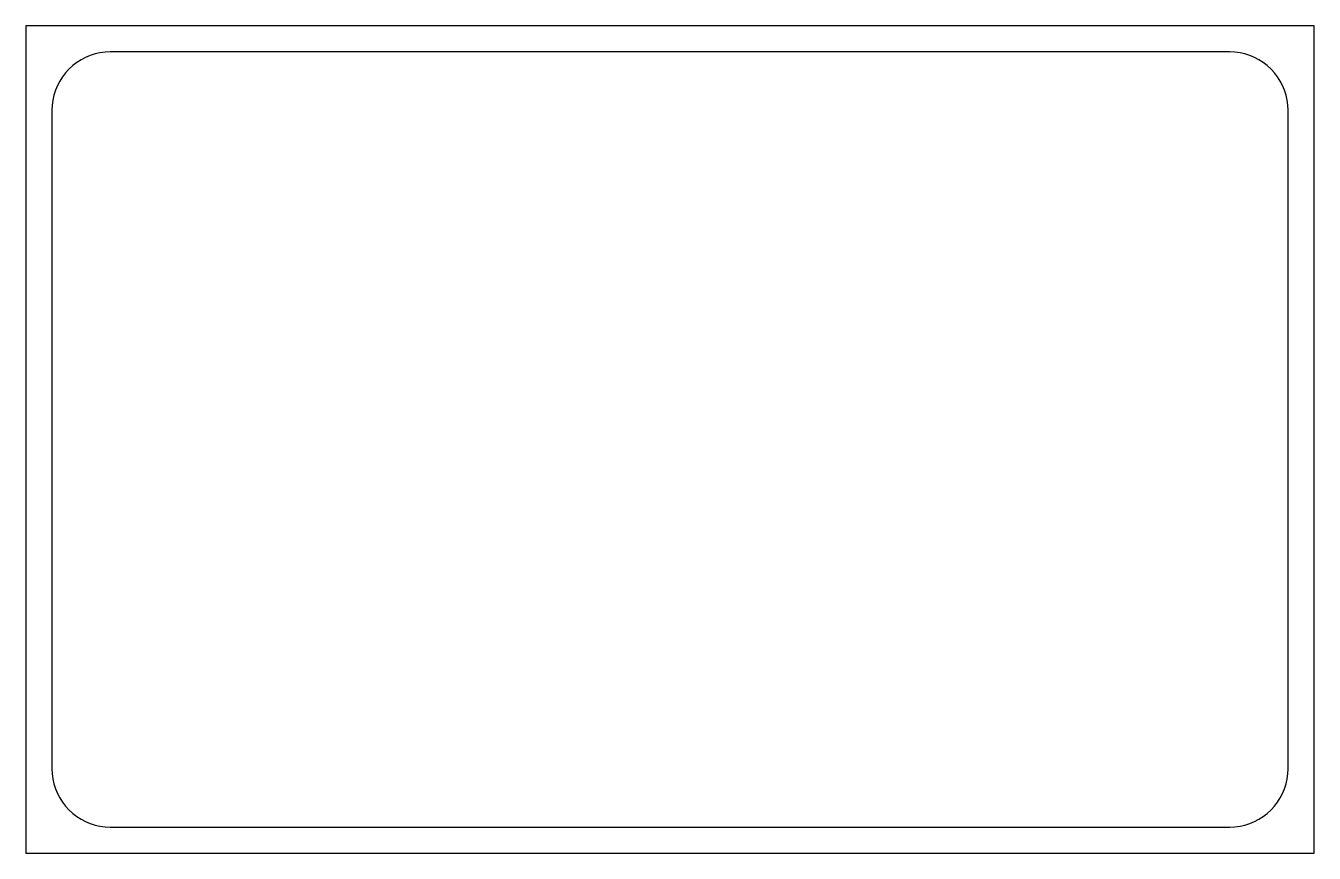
# Model space of a CAD drawing. Header units: metres. Extents: x 0 to 443, y 0 to 284.
import ezdxf

# ---------------------------------------------------------------- set-up
doc = ezdxf.new("R2010")
doc.units = ezdxf.units.M

msp = doc.modelspace()

# ---------------------------------------------------------------- linework, layer by layer
at = {"layer": 'CHANNEL'}
for p, q in [((443.2, 284.4), (0, 284.4)), ((0, 284.4), (0, 0)), ((443.2, 0), (443.2, 284.4)), ((0, 0), (443.2, 0))]:
    msp.add_line(p, q, dxfattribs=at)
at = {"layer": 'CUT'}
for p, q in [((25.527, 275.0962), (23.8236, 274.7185)), ((27.2569, 275.3239), (25.527, 275.0962)), ((29, 275.4), (27.2569, 275.3239)), ((414.2, 275.4), (29, 275.4)), ((415.9431, 275.3239), (414.2, 275.4)), ((417.673, 275.0962), (415.9431, 275.3239)), ((419.3764, 274.7185), (417.673, 275.0962)), ((16.1442, 270.7209), (14.8579, 269.5421)), ((17.5285, 271.783), (16.1442, 270.7209)), ((19, 272.7205), (17.5285, 271.783)), ((20.5476, 273.5262), (19, 272.7205)), ((22.1596, 274.1939), (20.5476, 273.5262)), ((23.8236, 274.7185), (22.1596, 274.1939)), ((421.0404, 274.1939), (419.3764, 274.7185)), ((422.6524, 273.5262), (421.0404, 274.1939)), ((424.2, 272.7205), (422.6524, 273.5262)), ((425.6715, 271.783), (424.2, 272.7205)), ((427.0558, 270.7209), (425.6715, 271.783)), ((428.3421, 269.5421), (427.0558, 270.7209)), ((12.617, 266.8715), (11.6795, 265.4)), ((13.6791, 268.2558), (12.617, 266.8715)), ((14.8579, 269.5421), (13.6791, 268.2558)), ((429.5209, 268.2558), (428.3421, 269.5421)), ((430.583, 266.8715), (429.5209, 268.2558)), ((431.5205, 265.4), (430.583, 266.8715)), ((10.2061, 262.2404), (9.6815, 260.5764)), ((10.8738, 263.8524), (10.2061, 262.2404)), ((11.6795, 265.4), (10.8738, 263.8524)), ((432.3262, 263.8524), (431.5205, 265.4)), ((432.9939, 262.2404), (432.3262, 263.8524)), ((433.5185, 260.5764), (432.9939, 262.2404)), ((9.0761, 257.1431), (9, 255.4)), ((9.3038, 258.873), (9.0761, 257.1431)), ((9.6815, 260.5764), (9.3038, 258.873)), ((433.8962, 258.873), (433.5185, 260.5764)), ((434.1239, 257.1431), (433.8962, 258.873)), ((434.2, 255.4), (434.1239, 257.1431)), ((9, 255.4), (9, 29)), ((434.2, 29), (434.2, 255.4)), ((9, 29), (9.0761, 27.2569)), ((9.0761, 27.2569), (9.3038, 25.527)), ((433.8962, 25.527), (434.1239, 27.2569)), ((434.1239, 27.2569), (434.2, 29)), ((9.3038, 25.527), (9.6815, 23.8236)), ((9.6815, 23.8236), (10.2061, 22.1596)), ((432.9939, 22.1596), (433.5185, 23.8236)), ((433.5185, 23.8236), (433.8962, 25.527)), ((10.2061, 22.1596), (10.8738, 20.5476)), ((10.8738, 20.5476), (11.6795, 19)), ((11.6795, 19), (12.617, 17.5285)), ((430.583, 17.5285), (431.5205, 19)), ((431.5205, 19), (432.3262, 20.5476)), ((432.3262, 20.5476), (432.9939, 22.1596)), ((12.617, 17.5285), (13.6791, 16.1442)), ((13.6791, 16.1442), (14.8579, 14.8579)), ((14.8579, 14.8579), (16.1442, 13.6791)), ((16.1442, 13.6791), (17.5285, 12.617)), ((425.6715, 12.617), (427.0558, 13.6791)), ((427.0558, 13.6791), (428.3421, 14.8579)), ((428.3421, 14.8579), (429.5209, 16.1442)), ((429.5209, 16.1442), (430.583, 17.5285)), ((17.5285, 12.617), (19, 11.6795)), ((19, 11.6795), (20.5476, 10.8738)), ((20.5476, 10.8738), (22.1596, 10.2061)), ((22.1596, 10.2061), (23.8236, 9.6815)), ((23.8236, 9.6815), (25.527, 9.3038)), ((25.527, 9.3038), (27.2569, 9.0761)), ((27.2569, 9.0761), (29, 9)), ((29, 9), (414.2, 9)), ((414.2, 9), (415.9431, 9.0761)), ((415.9431, 9.0761), (417.673, 9.3038)), ((417.673, 9.3038), (419.3764, 9.6815)), ((419.3764, 9.6815), (421.0404, 10.2061)), ((421.0404, 10.2061), (422.6524, 10.8738)), ((422.6524, 10.8738), (424.2, 11.6795)), ((424.2, 11.6795), (425.6715, 12.617))]:
    msp.add_line(p, q, dxfattribs=at)

doc.saveas('drawing.dxf')
